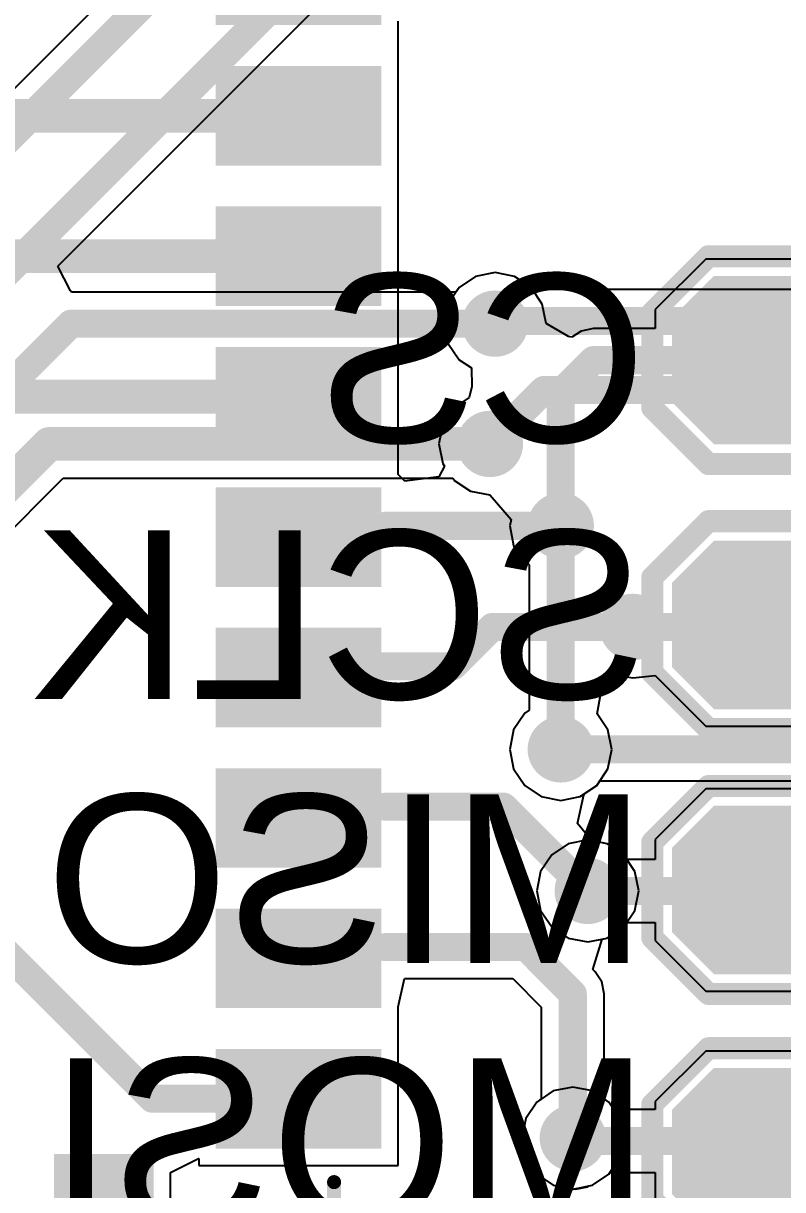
# Model space of a CAD drawing. Header units: millimetres. Extents: x -0.52 to 3.79, y -0.54 to 3.26.
# Drawn here: x 2.013 to 2.2834, y 2.2776 to 2.6929 of the extents above; entities that cross this region are included whole.
import ezdxf

# ---------------------------------------------------------------- set-up
doc = ezdxf.new("R2010")
doc.units = ezdxf.units.MM
doc.header["$MEASUREMENT"] = 0
for name, color, linetype in [('BottomLayer', 5, 'Continuous'), ('BottomOverlay', 54, 'Continuous'), ('BottomPaste', 16, 'Continuous'), ('BottomSolder', 6, 'Continuous'), ('TopLayer', 1, 'Continuous'), ('TopOverlay', 2, 'Continuous'), ('TopPaste', 8, 'Continuous'), ('TopSolder', 216, 'Continuous'), ('ViaHoleLayer', 16, 'Continuous')]:
    doc.layers.add(name, color=color, linetype=linetype)
doc.styles.add('Arial', font='', dxfattribs={"height": 0.2})
doc.styles.get('Arial').set_extended_font_data('Arial')

# ---------------------------------------------------------------- blocks, each defined once
blk = doc.blocks.new('41_SMD_M______57')
at = {"layer": 'TopLayer'}
for points in [[(0.31496, 0.11732), (0.37402, 0.11732), (0.37402, 0.08189), (0.31496, 0.08189)], [(0.31496, 0.06732), (0.37402, 0.06732), (0.37402, 0.03189), (0.31496, 0.03189)], [(0.31496, 0.01732), (0.37402, 0.01732), (0.37402, -0.01811), (0.31496, -0.01811)], [(0.31496, -0.03268), (0.37402, -0.03268), (0.37402, -0.06811), (0.31496, -0.06811)], [(0.31496, -0.08268), (0.37402, -0.08268), (0.37402, -0.11811), (0.31496, -0.11811)], [(0.31496, -0.13268), (0.37402, -0.13268), (0.37402, -0.16811), (0.31496, -0.16811)], [(0.31496, -0.18268), (0.37402, -0.18268), (0.37402, -0.21811), (0.31496, -0.21811)], [(0.31496, -0.23268), (0.37402, -0.23268), (0.37402, -0.26811), (0.31496, -0.26811)], [(0.31496, -0.28268), (0.37402, -0.28268), (0.37402, -0.31811), (0.31496, -0.31811)], [(0.25748, -0.37913), (0.25748, -0.32008), (0.29291, -0.32008), (0.29291, -0.37913)]]:
    blk.add_hatch(color=1, dxfattribs=at).paths.add_polyline_path(points)
at = {"layer": 'TopPaste'}
for points in [[(0.31496, 0.11732), (0.37402, 0.11732), (0.37402, 0.08189), (0.31496, 0.08189)], [(0.31496, 0.06732), (0.37402, 0.06732), (0.37402, 0.03189), (0.31496, 0.03189)], [(0.31496, 0.01732), (0.37402, 0.01732), (0.37402, -0.01811), (0.31496, -0.01811)], [(0.31496, -0.03268), (0.37402, -0.03268), (0.37402, -0.06811), (0.31496, -0.06811)], [(0.31496, -0.08268), (0.37402, -0.08268), (0.37402, -0.11811), (0.31496, -0.11811)], [(0.31496, -0.13268), (0.37402, -0.13268), (0.37402, -0.16811), (0.31496, -0.16811)], [(0.31496, -0.18268), (0.37402, -0.18268), (0.37402, -0.21811), (0.31496, -0.21811)], [(0.31496, -0.23268), (0.37402, -0.23268), (0.37402, -0.26811), (0.31496, -0.26811)], [(0.31496, -0.28268), (0.37402, -0.28268), (0.37402, -0.31811), (0.31496, -0.31811)], [(0.25748, -0.37913), (0.25748, -0.32008), (0.29291, -0.32008), (0.29291, -0.37913)]]:
    blk.add_hatch(color=8, dxfattribs=at).paths.add_polyline_path(points)
at = {"layer": 'TopSolder'}
for points in [[(0.31496, 0.11732), (0.37402, 0.11732), (0.37402, 0.08189), (0.31496, 0.08189)], [(0.31496, 0.06732), (0.37402, 0.06732), (0.37402, 0.03189), (0.31496, 0.03189)], [(0.31496, 0.01732), (0.37402, 0.01732), (0.37402, -0.01811), (0.31496, -0.01811)], [(0.31496, -0.03268), (0.37402, -0.03268), (0.37402, -0.06811), (0.31496, -0.06811)], [(0.31496, -0.08268), (0.37402, -0.08268), (0.37402, -0.11811), (0.31496, -0.11811)], [(0.31496, -0.13268), (0.37402, -0.13268), (0.37402, -0.16811), (0.31496, -0.16811)], [(0.31496, -0.18268), (0.37402, -0.18268), (0.37402, -0.21811), (0.31496, -0.21811)], [(0.31496, -0.23268), (0.37402, -0.23268), (0.37402, -0.26811), (0.31496, -0.26811)], [(0.31496, -0.28268), (0.37402, -0.28268), (0.37402, -0.31811), (0.31496, -0.31811)], [(0.25748, -0.37913), (0.25748, -0.32008), (0.29291, -0.32008), (0.29291, -0.37913)]]:
    blk.add_hatch(color=216, dxfattribs=at).paths.add_polyline_path(points)
at = {"layer": 'TopOverlay', "const_width": 0.005}
blk.add_lwpolyline([(0.35716, -0.36208), (0.35716, -0.33008)], dxfattribs=at)
at = {"layer": 'TopOverlay', "const_width": 0.0025}
blk.add_lwpolyline([(0.35591, -0.33008, 1), (0.35841, -0.33008, 1)], format="xyb", close=True, dxfattribs=at)
blk = doc.blocks.new('T__________B_125')
at = {"layer": 'BottomLayer'}
blk.add_hatch(color=5, dxfattribs=at).paths.add_polyline_path([(0.015, 0.03), (-0.015, 0.03), (-0.03, 0.015), (-0.03, -0.015), (-0.015, -0.03), (0.015, -0.03), (0.03, -0.015), (0.03, 0.015)])
at = {"layer": 'BottomPaste'}
blk.add_hatch(color=16, dxfattribs=at).paths.add_polyline_path([(0.015, 0.03), (-0.015, 0.03), (-0.03, 0.015), (-0.03, -0.015), (-0.015, -0.03), (0.015, -0.03), (0.03, -0.015), (0.03, 0.015)])
at = {"layer": 'BottomSolder'}
blk.add_hatch(color=6, dxfattribs=at).paths.add_polyline_path([(0.015, 0.03), (-0.015, 0.03), (-0.03, 0.015), (-0.03, -0.015), (-0.015, -0.03), (0.015, -0.03), (0.03, -0.015), (0.03, 0.015)])
at = {"layer": 'BottomOverlay', "const_width": 0.00787}
for points in [[(-0.037, 0.017), (-0.017, 0.037)], [(-0.017, 0.037), (0.017, 0.037)], [(-0.017, 0.037), (0.017, 0.037)], [(0.017, 0.037), (0.037, 0.017)], [(-0.037, -0.017), (-0.037, 0.017)], [(0.037, -0.017), (0.037, 0.017)], [(-0.037, -0.017), (-0.017, -0.037)], [(0.017, -0.037), (0.037, -0.017)], [(-0.017, -0.037), (0.017, -0.037)], [(-0.017, -0.037), (0.017, -0.037)]]:
    blk.add_lwpolyline(points, dxfattribs=at)
at = {"layer": 'BottomOverlay', "const_width": 0.00394}
for points in [[(-0.01897, 0.037, 1), (-0.01503, 0.037, 1)], [(-0.01897, 0.037, 1), (-0.01503, 0.037, 1)], [(-0.01897, 0.037, 1), (-0.01503, 0.037, 1)], [(0.01503, 0.037, 1), (0.01897, 0.037, 1)], [(0.01503, 0.037, 1), (0.01897, 0.037, 1)], [(0.01503, 0.037, 1), (0.01897, 0.037, 1)], [(-0.03897, 0.017, 1), (-0.03503, 0.017, 1)], [(-0.03897, 0.017, 1), (-0.03503, 0.017, 1)], [(0.03503, 0.017, 1), (0.03897, 0.017, 1)], [(0.03503, 0.017, 1), (0.03897, 0.017, 1)], [(-0.03897, -0.017, 1), (-0.03503, -0.017, 1)], [(-0.03897, -0.017, 1), (-0.03503, -0.017, 1)], [(0.03503, -0.017, 1), (0.03897, -0.017, 1)], [(0.03503, -0.017, 1), (0.03897, -0.017, 1)], [(-0.01897, -0.037, 1), (-0.01503, -0.037, 1)], [(-0.01897, -0.037, 1), (-0.01503, -0.037, 1)], [(-0.01897, -0.037, 1), (-0.01503, -0.037, 1)], [(0.01503, -0.037, 1), (0.01897, -0.037, 1)], [(0.01503, -0.037, 1), (0.01897, -0.037, 1)], [(0.01503, -0.037, 1), (0.01897, -0.037, 1)]]:
    blk.add_lwpolyline(points, format="xyb", close=True, dxfattribs=at)
blk = doc.blocks.new('T__________B_126')
at = {"layer": 'BottomLayer'}
blk.add_hatch(color=5, dxfattribs=at).paths.add_polyline_path([(0.015, 0.03), (-0.015, 0.03), (-0.03, 0.015), (-0.03, -0.015), (-0.015, -0.03), (0.015, -0.03), (0.03, -0.015), (0.03, 0.015)])
at = {"layer": 'BottomPaste'}
blk.add_hatch(color=16, dxfattribs=at).paths.add_polyline_path([(0.015, 0.03), (-0.015, 0.03), (-0.03, 0.015), (-0.03, -0.015), (-0.015, -0.03), (0.015, -0.03), (0.03, -0.015), (0.03, 0.015)])
at = {"layer": 'BottomSolder'}
blk.add_hatch(color=6, dxfattribs=at).paths.add_polyline_path([(0.015, 0.03), (-0.015, 0.03), (-0.03, 0.015), (-0.03, -0.015), (-0.015, -0.03), (0.015, -0.03), (0.03, -0.015), (0.03, 0.015)])
at = {"layer": 'BottomOverlay', "const_width": 0.00787}
for points in [[(-0.037, 0.017), (-0.017, 0.037)], [(-0.017, 0.037), (0.017, 0.037)], [(-0.017, 0.037), (0.017, 0.037)], [(0.017, 0.037), (0.037, 0.017)], [(-0.037, -0.017), (-0.037, 0.017)], [(0.037, -0.017), (0.037, 0.017)], [(-0.037, -0.017), (-0.017, -0.037)], [(0.017, -0.037), (0.037, -0.017)], [(-0.017, -0.037), (0.017, -0.037)], [(-0.017, -0.037), (0.017, -0.037)]]:
    blk.add_lwpolyline(points, dxfattribs=at)
at = {"layer": 'BottomOverlay', "const_width": 0.00394}
for points in [[(-0.01897, 0.037, 1), (-0.01503, 0.037, 1)], [(-0.01897, 0.037, 1), (-0.01503, 0.037, 1)], [(-0.01897, 0.037, 1), (-0.01503, 0.037, 1)], [(0.01503, 0.037, 1), (0.01897, 0.037, 1)], [(0.01503, 0.037, 1), (0.01897, 0.037, 1)], [(0.01503, 0.037, 1), (0.01897, 0.037, 1)], [(-0.03897, 0.017, 1), (-0.03503, 0.017, 1)], [(-0.03897, 0.017, 1), (-0.03503, 0.017, 1)], [(0.03503, 0.017, 1), (0.03897, 0.017, 1)], [(0.03503, 0.017, 1), (0.03897, 0.017, 1)], [(-0.03897, -0.017, 1), (-0.03503, -0.017, 1)], [(-0.03897, -0.017, 1), (-0.03503, -0.017, 1)], [(0.03503, -0.017, 1), (0.03897, -0.017, 1)], [(0.03503, -0.017, 1), (0.03897, -0.017, 1)], [(-0.01897, -0.037, 1), (-0.01503, -0.037, 1)], [(-0.01897, -0.037, 1), (-0.01503, -0.037, 1)], [(-0.01897, -0.037, 1), (-0.01503, -0.037, 1)], [(0.01503, -0.037, 1), (0.01897, -0.037, 1)], [(0.01503, -0.037, 1), (0.01897, -0.037, 1)], [(0.01503, -0.037, 1), (0.01897, -0.037, 1)]]:
    blk.add_lwpolyline(points, format="xyb", close=True, dxfattribs=at)
blk = doc.blocks.new('T__________B_127')
at = {"layer": 'BottomLayer'}
blk.add_hatch(color=5, dxfattribs=at).paths.add_polyline_path([(0.015, 0.03), (-0.015, 0.03), (-0.03, 0.015), (-0.03, -0.015), (-0.015, -0.03), (0.015, -0.03), (0.03, -0.015), (0.03, 0.015)])
at = {"layer": 'BottomPaste'}
blk.add_hatch(color=16, dxfattribs=at).paths.add_polyline_path([(0.015, 0.03), (-0.015, 0.03), (-0.03, 0.015), (-0.03, -0.015), (-0.015, -0.03), (0.015, -0.03), (0.03, -0.015), (0.03, 0.015)])
at = {"layer": 'BottomSolder'}
blk.add_hatch(color=6, dxfattribs=at).paths.add_polyline_path([(0.015, 0.03), (-0.015, 0.03), (-0.03, 0.015), (-0.03, -0.015), (-0.015, -0.03), (0.015, -0.03), (0.03, -0.015), (0.03, 0.015)])
at = {"layer": 'BottomOverlay', "const_width": 0.00787}
for points in [[(-0.037, 0.017), (-0.017, 0.037)], [(-0.017, 0.037), (0.017, 0.037)], [(-0.017, 0.037), (0.017, 0.037)], [(0.017, 0.037), (0.037, 0.017)], [(-0.037, -0.017), (-0.037, 0.017)], [(0.037, -0.017), (0.037, 0.017)], [(-0.037, -0.017), (-0.017, -0.037)], [(0.017, -0.037), (0.037, -0.017)], [(-0.017, -0.037), (0.017, -0.037)], [(-0.017, -0.037), (0.017, -0.037)]]:
    blk.add_lwpolyline(points, dxfattribs=at)
at = {"layer": 'BottomOverlay', "const_width": 0.00394}
for points in [[(-0.01897, 0.037, 1), (-0.01503, 0.037, 1)], [(-0.01897, 0.037, 1), (-0.01503, 0.037, 1)], [(-0.01897, 0.037, 1), (-0.01503, 0.037, 1)], [(0.01503, 0.037, 1), (0.01897, 0.037, 1)], [(0.01503, 0.037, 1), (0.01897, 0.037, 1)], [(0.01503, 0.037, 1), (0.01897, 0.037, 1)], [(-0.03897, 0.017, 1), (-0.03503, 0.017, 1)], [(-0.03897, 0.017, 1), (-0.03503, 0.017, 1)], [(0.03503, 0.017, 1), (0.03897, 0.017, 1)], [(0.03503, 0.017, 1), (0.03897, 0.017, 1)], [(-0.03897, -0.017, 1), (-0.03503, -0.017, 1)], [(-0.03897, -0.017, 1), (-0.03503, -0.017, 1)], [(0.03503, -0.017, 1), (0.03897, -0.017, 1)], [(0.03503, -0.017, 1), (0.03897, -0.017, 1)], [(-0.01897, -0.037, 1), (-0.01503, -0.037, 1)], [(-0.01897, -0.037, 1), (-0.01503, -0.037, 1)], [(-0.01897, -0.037, 1), (-0.01503, -0.037, 1)], [(0.01503, -0.037, 1), (0.01897, -0.037, 1)], [(0.01503, -0.037, 1), (0.01897, -0.037, 1)], [(0.01503, -0.037, 1), (0.01897, -0.037, 1)]]:
    blk.add_lwpolyline(points, format="xyb", close=True, dxfattribs=at)
blk = doc.blocks.new('T__________B_128')
at = {"layer": 'BottomLayer'}
blk.add_hatch(color=5, dxfattribs=at).paths.add_polyline_path([(0.015, 0.03), (-0.015, 0.03), (-0.03, 0.015), (-0.03, -0.015), (-0.015, -0.03), (0.015, -0.03), (0.03, -0.015), (0.03, 0.015)])
at = {"layer": 'BottomPaste'}
blk.add_hatch(color=16, dxfattribs=at).paths.add_polyline_path([(0.015, 0.03), (-0.015, 0.03), (-0.03, 0.015), (-0.03, -0.015), (-0.015, -0.03), (0.015, -0.03), (0.03, -0.015), (0.03, 0.015)])
at = {"layer": 'BottomSolder'}
blk.add_hatch(color=6, dxfattribs=at).paths.add_polyline_path([(0.015, 0.03), (-0.015, 0.03), (-0.03, 0.015), (-0.03, -0.015), (-0.015, -0.03), (0.015, -0.03), (0.03, -0.015), (0.03, 0.015)])
at = {"layer": 'BottomOverlay', "const_width": 0.00787}
for points in [[(-0.037, 0.017), (-0.017, 0.037)], [(-0.017, 0.037), (0.017, 0.037)], [(-0.017, 0.037), (0.017, 0.037)], [(0.017, 0.037), (0.037, 0.017)], [(-0.037, -0.017), (-0.037, 0.017)], [(0.037, -0.017), (0.037, 0.017)], [(-0.037, -0.017), (-0.017, -0.037)], [(0.017, -0.037), (0.037, -0.017)], [(-0.017, -0.037), (0.017, -0.037)], [(-0.017, -0.037), (0.017, -0.037)]]:
    blk.add_lwpolyline(points, dxfattribs=at)
at = {"layer": 'BottomOverlay', "const_width": 0.00394}
for points in [[(-0.01897, 0.037, 1), (-0.01503, 0.037, 1)], [(-0.01897, 0.037, 1), (-0.01503, 0.037, 1)], [(-0.01897, 0.037, 1), (-0.01503, 0.037, 1)], [(0.01503, 0.037, 1), (0.01897, 0.037, 1)], [(0.01503, 0.037, 1), (0.01897, 0.037, 1)], [(0.01503, 0.037, 1), (0.01897, 0.037, 1)], [(-0.03897, 0.017, 1), (-0.03503, 0.017, 1)], [(-0.03897, 0.017, 1), (-0.03503, 0.017, 1)], [(0.03503, 0.017, 1), (0.03897, 0.017, 1)], [(0.03503, 0.017, 1), (0.03897, 0.017, 1)], [(-0.03897, -0.017, 1), (-0.03503, -0.017, 1)], [(-0.03897, -0.017, 1), (-0.03503, -0.017, 1)], [(0.03503, -0.017, 1), (0.03897, -0.017, 1)], [(0.03503, -0.017, 1), (0.03897, -0.017, 1)], [(-0.01897, -0.037, 1), (-0.01503, -0.037, 1)], [(-0.01897, -0.037, 1), (-0.01503, -0.037, 1)], [(-0.01897, -0.037, 1), (-0.01503, -0.037, 1)], [(0.01503, -0.037, 1), (0.01897, -0.037, 1)], [(0.01503, -0.037, 1), (0.01897, -0.037, 1)], [(0.01503, -0.037, 1), (0.01897, -0.037, 1)]]:
    blk.add_lwpolyline(points, format="xyb", close=True, dxfattribs=at)

msp = doc.modelspace()

# ---------------------------------------------------------------- hatches: boundary and pattern name
at = {"layer": 'BottomLayer'}
h = msp.add_hatch(color=5, dxfattribs=at)
edge = h.paths.add_edge_path()
edge.add_arc((2.181, 2.586), 0.01181, 0, 360)
h = msp.add_hatch(color=5, dxfattribs=at)
edge = h.paths.add_edge_path()
edge.add_arc((2.17916, 2.54316), 0.01181, 0, 360)
h = msp.add_hatch(color=5, dxfattribs=at)
edge = h.paths.add_edge_path()
edge.add_arc((2.2044, 2.514), 0.01181, 0, 360)
h = msp.add_hatch(color=5, dxfattribs=at)
edge = h.paths.add_edge_path()
edge.add_arc((2.23, 2.478), 0.01181, 0, 360)
h = msp.add_hatch(color=5, dxfattribs=at)
edge = h.paths.add_edge_path()
edge.add_arc((2.2044, 2.4344), 0.01181, 0, 360)
h = msp.add_hatch(color=5, dxfattribs=at)
edge = h.paths.add_edge_path()
edge.add_arc((2.214, 2.384), 0.01181, 0, 360)
h = msp.add_hatch(color=5, dxfattribs=at)
edge = h.paths.add_edge_path()
edge.add_arc((2.20869, 2.296), 0.01181, 0, 360)
at = {"layer": 'BottomSolder'}
h = msp.add_hatch(color=6, dxfattribs=at)
edge = h.paths.add_edge_path()
edge.add_arc((2.181, 2.586), 0.00591, 0, 360)
h = msp.add_hatch(color=6, dxfattribs=at)
edge = h.paths.add_edge_path()
edge.add_arc((2.17916, 2.54316), 0.00591, 0, 360)
h = msp.add_hatch(color=6, dxfattribs=at)
edge = h.paths.add_edge_path()
edge.add_arc((2.2044, 2.514), 0.00591, 0, 360)
h = msp.add_hatch(color=6, dxfattribs=at)
edge = h.paths.add_edge_path()
edge.add_arc((2.23, 2.478), 0.00591, 0, 360)
h = msp.add_hatch(color=6, dxfattribs=at)
edge = h.paths.add_edge_path()
edge.add_arc((2.2044, 2.4344), 0.00591, 0, 360)
h = msp.add_hatch(color=6, dxfattribs=at)
edge = h.paths.add_edge_path()
edge.add_arc((2.214, 2.384), 0.00591, 0, 360)
h = msp.add_hatch(color=6, dxfattribs=at)
edge = h.paths.add_edge_path()
edge.add_arc((2.20869, 2.296), 0.00591, 0, 360)
at = {"layer": 'TopLayer'}
h = msp.add_hatch(color=1, dxfattribs=at)
edge = h.paths.add_edge_path()
edge.add_arc((2.181, 2.586), 0.01181, 0, 360)
h = msp.add_hatch(color=1, dxfattribs=at)
edge = h.paths.add_edge_path()
edge.add_arc((2.17916, 2.54316), 0.01181, 0, 360)
h = msp.add_hatch(color=1, dxfattribs=at)
edge = h.paths.add_edge_path()
edge.add_arc((2.2044, 2.514), 0.01181, 0, 360)
h = msp.add_hatch(color=1, dxfattribs=at)
edge = h.paths.add_edge_path()
edge.add_arc((2.23, 2.478), 0.01181, 0, 360)
h = msp.add_hatch(color=1, dxfattribs=at)
edge = h.paths.add_edge_path()
edge.add_arc((2.2044, 2.4344), 0.01181, 0, 360)
h = msp.add_hatch(color=1, dxfattribs=at)
edge = h.paths.add_edge_path()
edge.add_arc((2.214, 2.384), 0.01181, 0, 360)
h = msp.add_hatch(color=1, dxfattribs=at)
edge = h.paths.add_edge_path()
edge.add_arc((2.20869, 2.296), 0.01181, 0, 360)
at = {"layer": 'TopSolder'}
h = msp.add_hatch(color=216, dxfattribs=at)
edge = h.paths.add_edge_path()
edge.add_arc((2.181, 2.586), 0.00591, 0, 360)
h = msp.add_hatch(color=216, dxfattribs=at)
edge = h.paths.add_edge_path()
edge.add_arc((2.17916, 2.54316), 0.00591, 0, 360)
h = msp.add_hatch(color=216, dxfattribs=at)
edge = h.paths.add_edge_path()
edge.add_arc((2.2044, 2.514), 0.00591, 0, 360)
h = msp.add_hatch(color=216, dxfattribs=at)
edge = h.paths.add_edge_path()
edge.add_arc((2.23, 2.478), 0.00591, 0, 360)
h = msp.add_hatch(color=216, dxfattribs=at)
edge = h.paths.add_edge_path()
edge.add_arc((2.2044, 2.4344), 0.00591, 0, 360)
h = msp.add_hatch(color=216, dxfattribs=at)
edge = h.paths.add_edge_path()
edge.add_arc((2.214, 2.384), 0.00591, 0, 360)
h = msp.add_hatch(color=216, dxfattribs=at)
edge = h.paths.add_edge_path()
edge.add_arc((2.20869, 2.296), 0.00591, 0, 360)
at = {"layer": 'ViaHoleLayer'}
h = msp.add_hatch(color=16, dxfattribs=at)
edge = h.paths.add_edge_path()
edge.add_arc((2.181, 2.586), 0.00591, 0, 360)
h = msp.add_hatch(color=16, dxfattribs=at)
edge = h.paths.add_edge_path()
edge.add_arc((2.17916, 2.54316), 0.00591, 0, 360)
h = msp.add_hatch(color=16, dxfattribs=at)
edge = h.paths.add_edge_path()
edge.add_arc((2.2044, 2.514), 0.00591, 0, 360)
h = msp.add_hatch(color=16, dxfattribs=at)
edge = h.paths.add_edge_path()
edge.add_arc((2.23, 2.478), 0.00591, 0, 360)
h = msp.add_hatch(color=16, dxfattribs=at)
edge = h.paths.add_edge_path()
edge.add_arc((2.2044, 2.4344), 0.00591, 0, 360)
h = msp.add_hatch(color=16, dxfattribs=at)
edge = h.paths.add_edge_path()
edge.add_arc((2.214, 2.384), 0.00591, 0, 360)
h = msp.add_hatch(color=16, dxfattribs=at)
edge = h.paths.add_edge_path()
edge.add_arc((2.20869, 2.296), 0.00591, 0, 360)

# ---------------------------------------------------------------- linework, layer by layer
at = {"layer": 'BottomLayer'}
for p, q in [((2.04778, 2.70765), (1.96754, 2.6274)), ((2.02535, 2.60649), (2.11993, 2.70107)), ((2.256, 2.609), (2.238, 2.591)), ((2.292, 2.609), (2.256, 2.609)), ((2.02976, 2.5977), (2.02535, 2.60649)), ((2.181, 2.60416), (2.17405, 2.60278)), ((2.18795, 2.60278), (2.181, 2.60416)), ((2.17405, 2.60278), (2.16816, 2.59884)), ((2.19384, 2.59884), (2.18795, 2.60278)), ((2.03022, 2.59722), (2.02976, 2.5977)), ((2.16707, 2.59722), (2.03022, 2.59722)), ((2.16816, 2.59884), (2.16707, 2.59722)), ((2.19778, 2.59295), (2.19384, 2.59884)), ((2.19916, 2.586), (2.19778, 2.59295)), ((2.238, 2.591), (2.238, 2.58422)), ((2.20719, 2.58143), (2.19916, 2.586)), ((2.21171, 2.58336), (2.20839, 2.58114)), ((2.216, 2.58422), (2.21171, 2.58336)), ((2.238, 2.58422), (2.216, 2.58422)), ((2.216, 2.58422), (2.216, 2.58422)), ((2.20839, 2.58114), (2.20719, 2.58143)), ((1.93194, 2.43564), (2.02723, 2.53092)), ((2.02723, 2.53092), (2.16591, 2.53092)), ((2.16591, 2.53092), (2.16632, 2.53032)), ((2.16632, 2.53032), (2.17221, 2.52638)), ((2.17221, 2.52638), (2.17916, 2.525)), ((2.17916, 2.525), (2.1793, 2.52494)), ((2.1793, 2.52494), (2.1867, 2.5163)), ((2.1867, 2.5163), (2.18624, 2.514)), ((2.18624, 2.514), (2.18762, 2.50705)), ((2.18762, 2.50705), (2.19156, 2.50116)), ((2.19156, 2.50116), (2.19319, 2.50007)), ((2.19319, 2.50007), (2.19319, 2.44833)), ((2.22362, 2.45792), (2.22789, 2.46026)), ((2.22789, 2.46026), (2.23, 2.45984)), ((2.23, 2.45984), (2.238, 2.46067)), ((2.238, 2.46067), (2.256, 2.44267)), ((2.21861, 2.45428), (2.22362, 2.45792)), ((2.21738, 2.44703), (2.21861, 2.45428)), ((2.19156, 2.44724), (2.18762, 2.44135)), ((2.19319, 2.44833), (2.19156, 2.44724)), ((2.22118, 2.44135), (2.21738, 2.44703)), ((2.256, 2.44267), (2.292, 2.44267)), ((2.18762, 2.44135), (2.18624, 2.4344)), ((2.22256, 2.4344), (2.22118, 2.44135)), ((2.18624, 2.4344), (2.18762, 2.42745)), ((2.22118, 2.42745), (2.22256, 2.4344)), ((2.18762, 2.42745), (2.19156, 2.42156)), ((2.21724, 2.42156), (2.22118, 2.42745)), ((2.19156, 2.42156), (2.19745, 2.41762)), ((2.21135, 2.41762), (2.21724, 2.42156)), ((2.19745, 2.41762), (2.2044, 2.41624)), ((2.2044, 2.41624), (2.21135, 2.41762)), ((2.256, 2.42033), (2.238, 2.40233)), ((2.292, 2.42033), (2.256, 2.42033)), ((2.20705, 2.40078), (2.20116, 2.39684)), ((2.214, 2.40216), (2.20705, 2.40078)), ((2.22095, 2.40078), (2.214, 2.40216)), ((2.22684, 2.39684), (2.22095, 2.40078)), ((2.238, 2.40233), (2.238, 2.39522)), ((2.20116, 2.39684), (2.19722, 2.39095)), ((2.22793, 2.39522), (2.22684, 2.39684)), ((2.238, 2.39522), (2.22793, 2.39522)), ((2.19722, 2.39095), (2.19584, 2.384)), ((2.19584, 2.384), (2.19722, 2.37705)), ((2.19722, 2.37705), (2.20116, 2.37116)), ((2.22684, 2.37116), (2.22793, 2.37278)), ((2.22793, 2.37278), (2.238, 2.37278)), ((2.238, 2.37278), (2.238, 2.36633)), ((2.20116, 2.37116), (2.20705, 2.36722)), ((2.22095, 2.36722), (2.22684, 2.37116)), ((2.20705, 2.36722), (2.214, 2.36584)), ((2.214, 2.36584), (2.22095, 2.36722)), ((2.238, 2.36633), (2.256, 2.34833)), ((2.256, 2.34833), (2.292, 2.34833)), ((2.256, 2.327), (2.238, 2.309)), ((2.292, 2.327), (2.256, 2.327)), ((2.20869, 2.31416), (2.20174, 2.31278)), ((2.21564, 2.31278), (2.20869, 2.31416)), ((2.20174, 2.31278), (2.19584, 2.30884)), ((2.22153, 2.30884), (2.21564, 2.31278)), ((2.19584, 2.30884), (2.19191, 2.30295)), ((2.22328, 2.30622), (2.22153, 2.30884)), ((2.238, 2.30622), (2.22328, 2.30622)), ((2.238, 2.309), (2.238, 2.30622)), ((2.19191, 2.30295), (2.19053, 2.296)), ((2.19053, 2.296), (2.19191, 2.28905)), ((2.19191, 2.28905), (2.19584, 2.28316)), ((2.19584, 2.28316), (2.20174, 2.27922)), ((2.21564, 2.27922), (2.22153, 2.28316)), ((2.22153, 2.28316), (2.22194, 2.28378)), ((2.22194, 2.28378), (2.238, 2.28378)), ((2.238, 2.28378), (2.238, 2.273)), ((2.20174, 2.27922), (2.20869, 2.27784)), ((2.20869, 2.27784), (2.20905, 2.27791)), ((2.20905, 2.27791), (2.20969, 2.27778)), ((2.20969, 2.27778), (2.21398, 2.27864)), ((2.21398, 2.27864), (2.21452, 2.279)), ((2.21452, 2.279), (2.21564, 2.27922))]:
    msp.add_line(p, q, dxfattribs=at)
for points, const_width in [([(1.993, 2.59), (2.112, 2.709)], 0.01), ([(1.97219, 2.61619), (2.059, 2.703)], 0.01), ([(1.932, 2.488), (2.03, 2.586)], 0.01), ([(2.03, 2.586), (2.181, 2.586)], 0.01), ([(2.2044, 2.5614), (2.216, 2.573)], 0.01), ([(2.216, 2.573), (2.274, 2.573)], 0.01), ([(2.2044, 2.4344), (2.2044, 2.5614)], 0.01), ([(1.92329, 2.44429), (2.02216, 2.54316)], 0.012), ([(2.02216, 2.54316), (2.17916, 2.54316)], 0.012), ([(2.27333, 2.478), (2.274, 2.47867)], 0.01), ([(2.23, 2.478), (2.27333, 2.478)], 0.01), ([(2.274, 2.38433), (2.318, 2.42833)], 0.01), ([(2.214, 2.384), (2.27367, 2.384)], 0.01), ([(2.27367, 2.384), (2.274, 2.38433)], 0.01), ([(2.274, 2.296), (2.324, 2.296)], 0.01), ([(2.20969, 2.295), (2.274, 2.295)], 0.01), ([(2.20869, 2.29), (2.20969, 2.289)], 0.01)]:
    msp.add_lwpolyline(points, dxfattribs=dict(at, const_width=const_width))
for points, const_width in [([(2.0275, 2.586, 1), (2.0325, 2.586, 1)], 0.005), ([(2.0275, 2.586, 1), (2.0325, 2.586, 1)], 0.005), ([(2.1785, 2.586, 1), (2.1835, 2.586, 1)], 0.005), ([(2.2135, 2.573, 1), (2.2185, 2.573, 1)], 0.005), ([(2.2135, 2.573, 1), (2.2185, 2.573, 1)], 0.005), ([(2.2715, 2.573, 1), (2.2765, 2.573, 1)], 0.005), ([(2.2019, 2.5614, 1), (2.2069, 2.5614, 1)], 0.005), ([(2.2019, 2.5614, 1), (2.2069, 2.5614, 1)], 0.005), ([(2.01916, 2.54316, 1), (2.02516, 2.54316, 1)], 0.006), ([(2.01916, 2.54316, 1), (2.02516, 2.54316, 1)], 0.006), ([(2.17616, 2.54316, 1), (2.18216, 2.54316, 1)], 0.006), ([(2.2715, 2.47867, 1), (2.2765, 2.47867, 1)], 0.005), ([(2.2275, 2.478, 1), (2.2325, 2.478, 1)], 0.005), ([(2.27083, 2.478, 1), (2.27583, 2.478, 1)], 0.005), ([(2.27083, 2.478, 1), (2.27583, 2.478, 1)], 0.005), ([(2.2019, 2.4344, 1), (2.2069, 2.4344, 1)], 0.005), ([(2.2115, 2.384, 1), (2.2165, 2.384, 1)], 0.005), ([(2.27117, 2.384, 1), (2.27617, 2.384, 1)], 0.005), ([(2.27117, 2.384, 1), (2.27617, 2.384, 1)], 0.005), ([(2.2715, 2.38433, 1), (2.2765, 2.38433, 1)], 0.005), ([(2.2715, 2.38433, 1), (2.2765, 2.38433, 1)], 0.005), ([(2.2715, 2.296, 1), (2.2765, 2.296, 1)], 0.005), ([(2.20719, 2.295, 1), (2.21219, 2.295, 1)], 0.005), ([(2.2715, 2.295, 1), (2.2765, 2.295, 1)], 0.005), ([(2.20619, 2.29, 1), (2.21119, 2.29, 1)], 0.005), ([(2.20719, 2.289, 1), (2.21219, 2.289, 1)], 0.005)]:
    msp.add_lwpolyline(points, format="xyb", close=True, dxfattribs=dict(at, const_width=const_width))
at = {"layer": 'TopLayer'}
for p, q in [((2.14653, 2.68372), (2.14653, 2.69372)), ((2.14653, 2.67628), (2.14653, 2.68372)), ((2.14653, 2.64372), (2.14653, 2.67628)), ((2.14653, 2.63372), (2.14653, 2.64372)), ((2.14653, 2.62628), (2.14653, 2.63372)), ((2.14653, 2.59372), (2.14653, 2.62628)), ((2.181, 2.60416), (2.17405, 2.60278)), ((2.18795, 2.60278), (2.181, 2.60416)), ((2.17405, 2.60278), (2.16816, 2.59884)), ((2.19384, 2.59884), (2.18795, 2.60278)), ((2.16816, 2.59884), (2.16422, 2.59295)), ((2.19428, 2.59819), (2.19384, 2.59884)), ((2.33546, 2.59819), (2.19428, 2.59819)), ((2.14653, 2.58372), (2.14653, 2.59372)), ((2.16422, 2.59295), (2.16284, 2.586)), ((2.14653, 2.57628), (2.14653, 2.58372)), ((2.16284, 2.586), (2.16422, 2.57905)), ((2.16422, 2.57905), (2.16816, 2.57316)), ((2.14653, 2.54372), (2.14653, 2.57628)), ((2.16816, 2.57316), (2.17258, 2.57021)), ((2.17258, 2.57021), (2.17272, 2.56363)), ((2.17272, 2.56363), (2.17176, 2.55964)), ((2.17176, 2.55964), (2.16632, 2.556)), ((2.16632, 2.556), (2.16238, 2.55011)), ((2.16238, 2.55011), (2.161, 2.54316)), ((2.14653, 2.53229), (2.14653, 2.54372)), ((2.161, 2.54316), (2.16238, 2.53621)), ((2.16305, 2.53522), (2.16102, 2.53143)), ((2.16238, 2.53621), (2.16305, 2.53522)), ((2.14888, 2.52993), (2.14653, 2.53229)), ((2.16102, 2.53143), (2.14888, 2.52993)), ((2.21281, 2.4186), (2.21724, 2.42156)), ((2.21724, 2.42156), (2.21833, 2.42319)), ((2.21833, 2.42319), (2.33546, 2.42319)), ((2.21036, 2.40801), (2.2126, 2.41819)), ((2.2126, 2.41819), (2.21281, 2.4186)), ((2.21533, 2.4019), (2.21036, 2.40801)), ((2.22095, 2.40078), (2.21533, 2.4019)), ((2.22684, 2.39684), (2.22095, 2.40078)), ((2.23078, 2.39095), (2.22684, 2.39684)), ((2.23216, 2.384), (2.23078, 2.39095)), ((2.23078, 2.37705), (2.23216, 2.384)), ((2.22684, 2.37116), (2.23078, 2.37705)), ((2.22095, 2.36722), (2.22684, 2.37116)), ((2.2158, 2.35606), (2.21914, 2.36686)), ((2.21914, 2.36686), (2.22095, 2.36722)), ((2.21662, 2.35524), (2.2158, 2.35606)), ((2.21905, 2.35161), (2.21662, 2.35524)), ((2.21662, 2.35524), (2.21662, 2.35524)), ((2.14653, 2.34278), (2.14878, 2.35278)), ((2.14878, 2.35278), (2.18735, 2.35278)), ((2.18735, 2.35278), (2.19747, 2.34267)), ((2.2199, 2.34731), (2.21905, 2.35161)), ((2.2199, 2.30993), (2.2199, 2.34731)), ((2.14653, 2.33372), (2.14653, 2.34278)), ((2.19747, 2.34267), (2.19747, 2.30993)), ((2.14653, 2.32628), (2.14653, 2.33372)), ((2.14653, 2.28628), (2.14653, 2.32628)), ((2.19747, 2.30993), (2.19584, 2.30884)), ((2.22153, 2.30884), (2.2199, 2.30993)), ((2.19584, 2.30884), (2.19191, 2.30295)), ((2.22546, 2.30295), (2.22153, 2.30884)), ((2.19191, 2.30295), (2.19053, 2.296)), ((2.22685, 2.296), (2.22546, 2.30295)), ((2.19053, 2.296), (2.19191, 2.28905)), ((2.22546, 2.28905), (2.22685, 2.296)), ((2.06543, 2.28379), (2.07543, 2.28874)), ((2.07543, 2.28874), (2.07547, 2.28871)), ((2.07547, 2.28871), (2.07547, 2.28628)), ((2.19191, 2.28905), (2.19584, 2.28316)), ((2.22153, 2.28316), (2.22546, 2.28905)), ((2.07547, 2.28628), (2.14653, 2.28628)), ((2.06543, 2.22691), (2.06543, 2.28379)), ((2.19584, 2.28316), (2.20174, 2.27922)), ((2.21564, 2.27922), (2.22153, 2.28316)), ((2.20174, 2.27922), (2.20869, 2.27784)), ((2.20869, 2.27784), (2.21564, 2.27922))]:
    msp.add_line(p, q, dxfattribs=at)
for points, const_width in [([(2.11, 2.663), (2.111, 2.664)], 0.015), ([(1.98, 2.66), (2.111, 2.66)], 0.012), ([(1.98, 2.61), (2.111, 2.61)], 0.012), ([(2.181, 2.586), (2.18197, 2.58697)], 0.01), ([(2.18197, 2.58697), (2.36529, 2.58697)], 0.01), ([(1.804, 2.565), (2.059, 2.31)], 0.01), ([(2.17916, 2.54316), (2.19835, 2.56235)], 0.01), ([(2.19835, 2.56235), (2.36626, 2.56235)], 0.01), ([(1.98, 2.56), (2.111, 2.56)], 0.012), ([(2.142, 2.514), (2.2044, 2.514)], 0.01), ([(2.26152, 2.478), (2.26881, 2.48529)], 0.01), ([(2.26881, 2.48529), (2.36597, 2.48529)], 0.01), ([(2.166, 2.464), (2.18, 2.478)], 0.01), ([(2.18, 2.478), (2.23, 2.478)], 0.01), ([(2.23, 2.478), (2.26152, 2.478)], 0.01), ([(2.111, 2.464), (2.166, 2.464)], 0.01), ([(2.2044, 2.4344), (2.36626, 2.4344)], 0.01), ([(2.142, 2.414), (2.184, 2.414)], 0.01), ([(2.184, 2.414), (2.214, 2.384)], 0.01), ([(2.142, 2.364), (2.192, 2.364)], 0.01), ([(2.192, 2.364), (2.20869, 2.34731)], 0.01), ([(2.20869, 2.296), (2.20869, 2.34731)], 0.01), ([(2.059, 2.31), (2.111, 2.31)], 0.01)]:
    msp.add_lwpolyline(points, dxfattribs=dict(at, const_width=const_width))
for points, const_width in [([(2.10625, 2.663, 1), (2.11375, 2.663, 1)], 0.0075), ([(2.10725, 2.664, 1), (2.11475, 2.664, 1)], 0.0075), ([(2.108, 2.66, 1), (2.114, 2.66, 1)], 0.006), ([(2.108, 2.61, 1), (2.114, 2.61, 1)], 0.006), ([(2.17947, 2.58697, 1), (2.18447, 2.58697, 1)], 0.005), ([(2.17947, 2.58697, 1), (2.18447, 2.58697, 1)], 0.005), ([(2.1785, 2.586, 1), (2.1835, 2.586, 1)], 0.005), ([(2.19585, 2.56235, 1), (2.20085, 2.56235, 1)], 0.005), ([(2.19585, 2.56235, 1), (2.20085, 2.56235, 1)], 0.005), ([(2.108, 2.56, 1), (2.114, 2.56, 1)], 0.006), ([(2.17666, 2.54316, 1), (2.18166, 2.54316, 1)], 0.005), ([(2.1395, 2.514, 1), (2.1445, 2.514, 1)], 0.005), ([(2.2019, 2.514, 1), (2.2069, 2.514, 1)], 0.005), ([(2.26631, 2.48529, 1), (2.27131, 2.48529, 1)], 0.005), ([(2.26631, 2.48529, 1), (2.27131, 2.48529, 1)], 0.005), ([(2.1775, 2.478, 1), (2.1825, 2.478, 1)], 0.005), ([(2.1775, 2.478, 1), (2.1825, 2.478, 1)], 0.005), ([(2.2275, 2.478, 1), (2.2325, 2.478, 1)], 0.005), ([(2.2275, 2.478, 1), (2.2325, 2.478, 1)], 0.005), ([(2.25902, 2.478, 1), (2.26402, 2.478, 1)], 0.005), ([(2.25902, 2.478, 1), (2.26402, 2.478, 1)], 0.005), ([(2.1085, 2.464, 1), (2.1135, 2.464, 1)], 0.005), ([(2.1635, 2.464, 1), (2.1685, 2.464, 1)], 0.005), ([(2.1635, 2.464, 1), (2.1685, 2.464, 1)], 0.005), ([(2.2019, 2.4344, 1), (2.2069, 2.4344, 1)], 0.005), ([(2.1395, 2.414, 1), (2.1445, 2.414, 1)], 0.005), ([(2.1815, 2.414, 1), (2.1865, 2.414, 1)], 0.005), ([(2.1815, 2.414, 1), (2.1865, 2.414, 1)], 0.005), ([(2.2115, 2.384, 1), (2.2165, 2.384, 1)], 0.005), ([(2.1395, 2.364, 1), (2.1445, 2.364, 1)], 0.005), ([(2.1895, 2.364, 1), (2.1945, 2.364, 1)], 0.005), ([(2.1895, 2.364, 1), (2.1945, 2.364, 1)], 0.005), ([(2.20619, 2.34731, 1), (2.21119, 2.34731, 1)], 0.005), ([(2.20619, 2.34731, 1), (2.21119, 2.34731, 1)], 0.005), ([(2.0565, 2.31, 1), (2.0615, 2.31, 1)], 0.005), ([(2.0565, 2.31, 1), (2.0615, 2.31, 1)], 0.005), ([(2.1085, 2.31, 1), (2.1135, 2.31, 1)], 0.005), ([(2.20619, 2.296, 1), (2.21119, 2.296, 1)], 0.005)]:
    msp.add_lwpolyline(points, format="xyb", close=True, dxfattribs=dict(at, const_width=const_width))

# ---------------------------------------------------------------- block references
for name, p in [('41_SMD_M______57', (1.76651, 2.61039)), ('T__________B_125', (2.274, 2.573)), ('T__________B_126', (2.274, 2.47867)), ('T__________B_127', (2.274, 2.38433)), ('T__________B_128', (2.274, 2.291))]:
    msp.add_blockref(name, p)

# ---------------------------------------------------------------- texts
at = {"layer": 'BottomOverlay', "style": 'Arial', "text_generation_flag": 2}
for s, p in [('CS', (2.23508, 2.5437)), ('SCLK', (2.23508, 2.45237)), ('MISO', (2.23508, 2.35837)), ('MOSI', (2.23608, 2.26437))]:
    msp.add_text(s, height=0.06, rotation=360, dxfattribs=at).set_placement(p)

doc.saveas('drawing.dxf')
